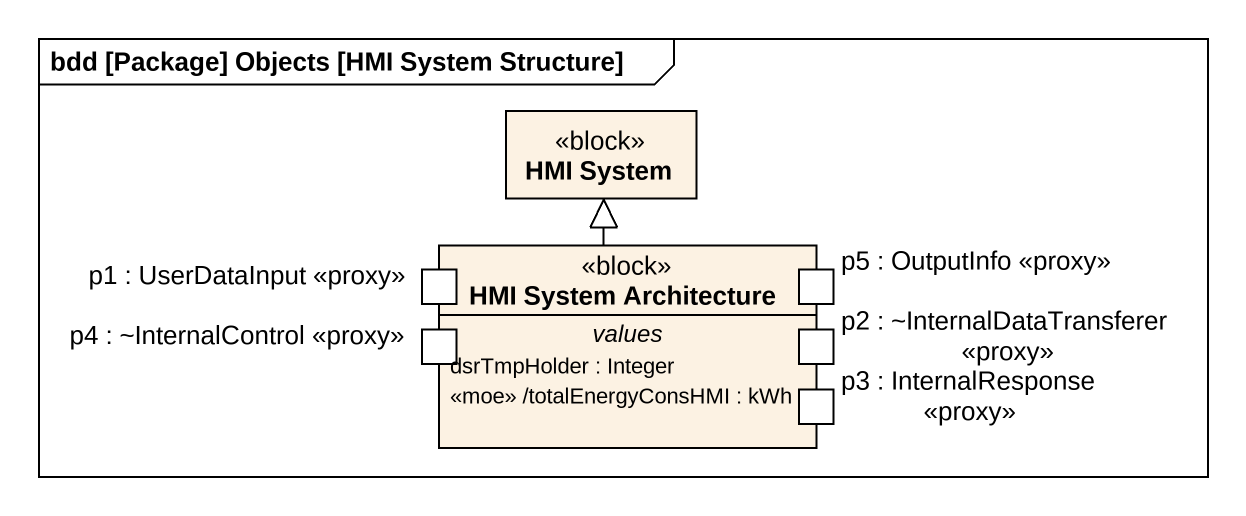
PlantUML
@startuml
mainframe bdd [Package] Objects [HMI System Structure]
hide circle
hide empty members
class "HMI System" as HMI_System <<block>>
class "HMI System Architecture" as HMI_System_Architecture <<block>> {
  -- values --
  dsrTmpHolder : Integer
  <<moe>> /totalEnergyConsHMI : kWh
  -- ports --
  p1 : UserDataInput <<proxy>>
  p5 : OutputInfo <<proxy>>
  p4 : ~InternalControl <<proxy>>
  p2 : ~InternalDataTransferer <<proxy>>
  p3 : InternalResponse <<proxy>>
}
HMI_System_Architecture -up-|> HMI_System
@enduml
